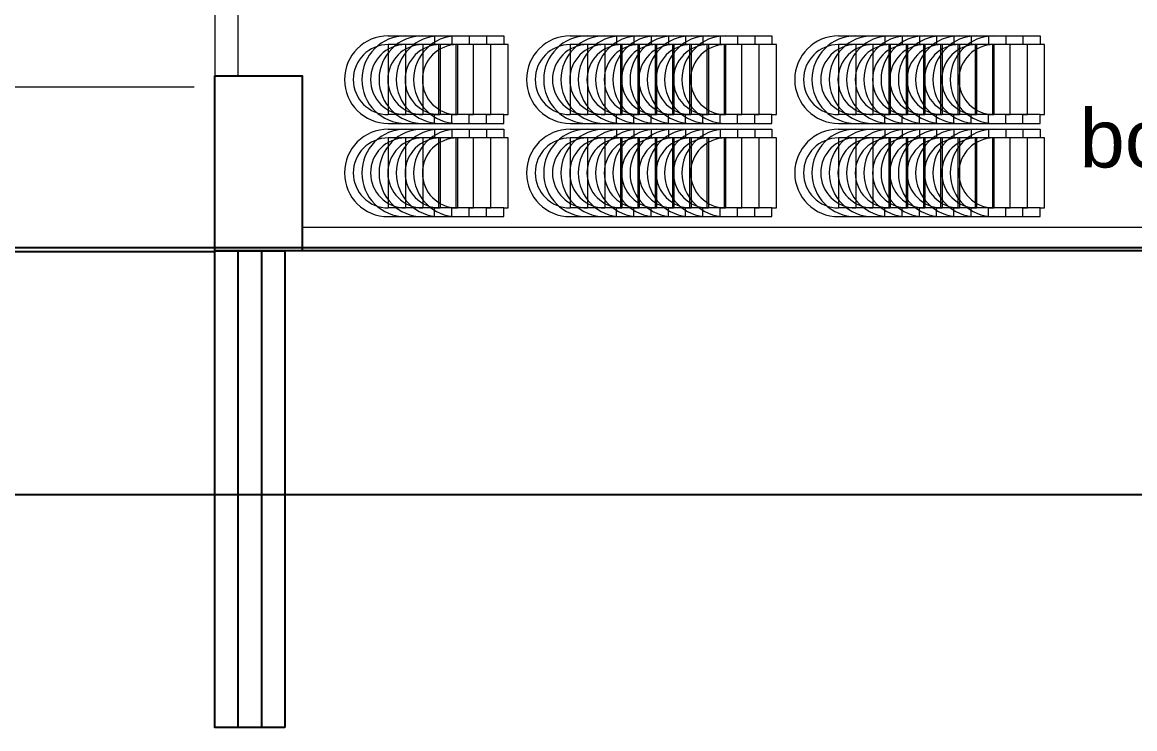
# Model space of a CAD drawing. Header units: millimetres. Extents: x 744843 to 745492, y 2520966 to 2521458.
# Drawn here: x 745347.58 to 745357.12, y 2521090.59 to 2521096.65 of the extents above; entities that cross this region are included whole.
import ezdxf

# ---------------------------------------------------------------- set-up
doc = ezdxf.new("R2010")
doc.units = ezdxf.units.MM
for name, color, linetype in [('A-Columnas_Pppal', 3, 'Continuous'), ('A_Contrafuerte', 20, 'Continuous'), ('A_Ejes', 8, 'Continuous'), ('A_Piso', 161, 'Continuous')]:
    doc.layers.add(name, color=color, linetype=linetype)
for name, color, linetype, lineweight in [('A_Escaleras', 52, 'Continuous', 20), ('A_Muebles', 8, 'Continuous', 20), ('A_Muros', 30, 'Continuous', 20), ('A_Muros_Concreto', 3, 'Continuous', 0), ('A_Textos', 4, 'Continuous', 20)]:
    doc.layers.add(name, color=color, linetype=linetype, lineweight=lineweight)
doc.styles.add('Arial', font='arial.ttf', dxfattribs={"height": 1})

# ---------------------------------------------------------------- blocks, each defined once
blk = doc.blocks.new('AH20D')
at = {"layer": 'A_Muebles'}
for p, q in [((-0.58, 0.5), (-0.05, 0.5)), ((-0.05, 0.4), (-0.58, 0.4)), ((-0.58, 0.4), (-0.58, -0.4)), ((-0.05, 0.5), (-0.05, 0.4)), ((0, 0.4), (-0.05, 0.4)), ((0, -0.4), (0, 0.4)), ((-0.05, -0.4), (-0.58, -0.4)), ((-0.58, -0.5), (-0.05, -0.5)), ((-0.05, -0.5), (-0.05, -0.4)), ((-0.05, -0.4), (0, -0.4))]:
    blk.add_line(p, q, dxfattribs=at)
for radius in [0.5, 0.4]:
    blk.add_arc((-0.58, 0), radius, 90, 270, dxfattribs=at)

msp = doc.modelspace()

# ---------------------------------------------------------------- linework, layer by layer
at = {"layer": 'A-Columnas_Pppal'}
msp.add_lwpolyline([(745349.2321, 2521096.1887), (745349.9815, 2521096.1887), (745349.9815, 2521094.6898), (745349.2321, 2521094.6898)], close=True, dxfattribs=at)
at = {"layer": 'A_Contrafuerte'}
for points in [[(745349.8316, 2521090.6027), (745349.2321, 2521090.6027), (745349.2321, 2521094.6898), (745349.8316, 2521094.6898)], [(745349.6318, 2521090.6027), (745349.4319, 2521090.6027), (745349.4319, 2521094.6898), (745349.6318, 2521094.6898)]]:
    msp.add_lwpolyline(points, close=True, dxfattribs=at)
at = {"layer": 'A_Ejes', "ltscale": 0.5}
for p, q in [((745296.0204, 2521094.7183), (745459.3526, 2521094.7183)), ((745302.007, 2521092.5989), (745459.4008, 2521092.5989))]:
    msp.add_line(p, q, dxfattribs=at)
at = {"layer": 'A_Escaleras', "elevation": 0.9267}
msp.add_lwpolyline([(745349.0568, 2521096.0931), (745338.9638, 2521096.0931)], dxfattribs=at)
at = {"layer": 'A_Muros'}
msp.add_lwpolyline([(745360.1174, 2521094.8898), (745349.9815, 2521094.8898), (745349.9815, 2521094.6898), (745365.1803, 2521094.6898), (745365.1803, 2521094.8898), (745360.5171, 2521094.8898), (745360.5171, 2521094.6898), (745360.1174, 2521094.6898)], close=True, dxfattribs=at)
at = {"layer": 'A_Muros_Concreto'}
msp.add_lwpolyline([(745349.2321, 2521098.2651), (745349.2321, 2521096.1887), (745349.4319, 2521096.1887), (745349.4319, 2521098.2651)], close=True, dxfattribs=at)
at = {"layer": 'A_Piso'}
msp.add_line((745410.7806, 2521094.6898), (745349.9815, 2521094.6898), dxfattribs=at)
at = {"layer": 'A_Piso', "ltscale": 0.0065}
msp.add_lwpolyline([(745349.2253, 2521094.6796), (745338.4664, 2521094.6796), (745339.0431, 2521086.8759), (745338.312, 2521085.463), (745338.4582, 2521082.8809), (745340.1641, 2521079.8604), (745339.5598, 2521077.1511), (745339.5962, 2521075.7706), (745339.3709, 2521073.6893), (745339.4882, 2521071.764), (745338.9435, 2521070.1045), (745351.1225, 2521066.1207), (745367.6923, 2521094.679)], dxfattribs=at)

# ---------------------------------------------------------------- block references
at = {"layer": 'A_Muebles', "ltscale": 0.0065, "yscale": 0.75, "zscale": 0.750000000174623}
for p, xscale in [((745351.1545, 2521096.1568), 0.7500000002328306), ((745351.3026, 2521096.1568), 0.7500000002328306), ((745351.4506, 2521096.1568), 0.7500000001164153), ((745351.5987, 2521096.1568), 0.7500000001164153), ((745351.7468, 2521096.1568), 0.7500000001164153), ((745352.7146, 2521096.1568), 0.7500000001164153), ((745352.8622, 2521096.1568), 0.7500000001164153), ((745353.0103, 2521096.1568), 0.7500000001164153), ((745353.1583, 2521096.1568), 0.7500000001164153), ((745353.3064, 2521096.1568), 0.7500000001164153), ((745353.4545, 2521096.1568), 0.7500000001164153), ((745353.6026, 2521096.1568), 0.7500000001164153), ((745353.7506, 2521096.1568), 0.7500000001164153), ((745353.8987, 2521096.1568), 0.7500000001164153), ((745354.0468, 2521096.1568), 0.7500000001164153), ((745355.0146, 2521096.1568), 0.7500000001164153), ((745355.1622, 2521096.1568), 0.7500000001164153), ((745355.3103, 2521096.1568), 0.7500000001164153), ((745355.4583, 2521096.1568), 0.7500000001164153), ((745355.6064, 2521096.1568), 0.7500000001164153), ((745355.7545, 2521096.1568), 0.7500000001164153), ((745355.9026, 2521096.1568), 0.7500000001164153), ((745356.0506, 2521096.1568), 0.7500000001164153), ((745356.1987, 2521096.1568), 0.7500000001164153), ((745356.3468, 2521096.1568), 0.7500000001164153), ((745351.1545, 2521095.3568), 0.7500000002328306), ((745351.3026, 2521095.3568), 0.7500000002328306), ((745351.4506, 2521095.3568), 0.7500000001164153), ((745351.5987, 2521095.3568), 0.7500000001164153), ((745351.7468, 2521095.3568), 0.7500000001164153), ((745352.7146, 2521095.3568), 0.7500000001164153), ((745352.8622, 2521095.3568), 0.7500000001164153), ((745353.0103, 2521095.3568), 0.7500000001164153), ((745353.1583, 2521095.3568), 0.7500000001164153), ((745353.3064, 2521095.3568), 0.7500000001164153), ((745353.4545, 2521095.3568), 0.7500000001164153), ((745353.6026, 2521095.3568), 0.7500000001164153), ((745353.7506, 2521095.3568), 0.7500000001164153), ((745353.8987, 2521095.3568), 0.7500000001164153), ((745354.0468, 2521095.3568), 0.7500000001164153), ((745355.0146, 2521095.3568), 0.7500000001164153), ((745355.1622, 2521095.3568), 0.7500000001164153), ((745355.3103, 2521095.3568), 0.7500000001164153), ((745355.4583, 2521095.3568), 0.7500000001164153), ((745355.6064, 2521095.3568), 0.7500000001164153), ((745355.7545, 2521095.3568), 0.7500000001164153), ((745355.9026, 2521095.3568), 0.7500000001164153), ((745356.0506, 2521095.3568), 0.7500000001164153), ((745356.1987, 2521095.3568), 0.7500000001164153), ((745356.3468, 2521095.3568), 0.7500000001164153)]:
    msp.add_blockref('AH20D', p, dxfattribs=dict(at, xscale=xscale))

# ---------------------------------------------------------------- texts
at = {"layer": 'A_Textos', "ltscale": 0.1, "insert": (745359.9066, 2521095.9033), "char_height": 0.5, "width": 13.916468, "attachment_point": 2, "style": 'Arial'}
msp.add_mtext('bodega silla y mesas', dxfattribs=at)
msp.add_mtext('bodega silla y mesas', dxfattribs=at)

doc.saveas('drawing.dxf')
